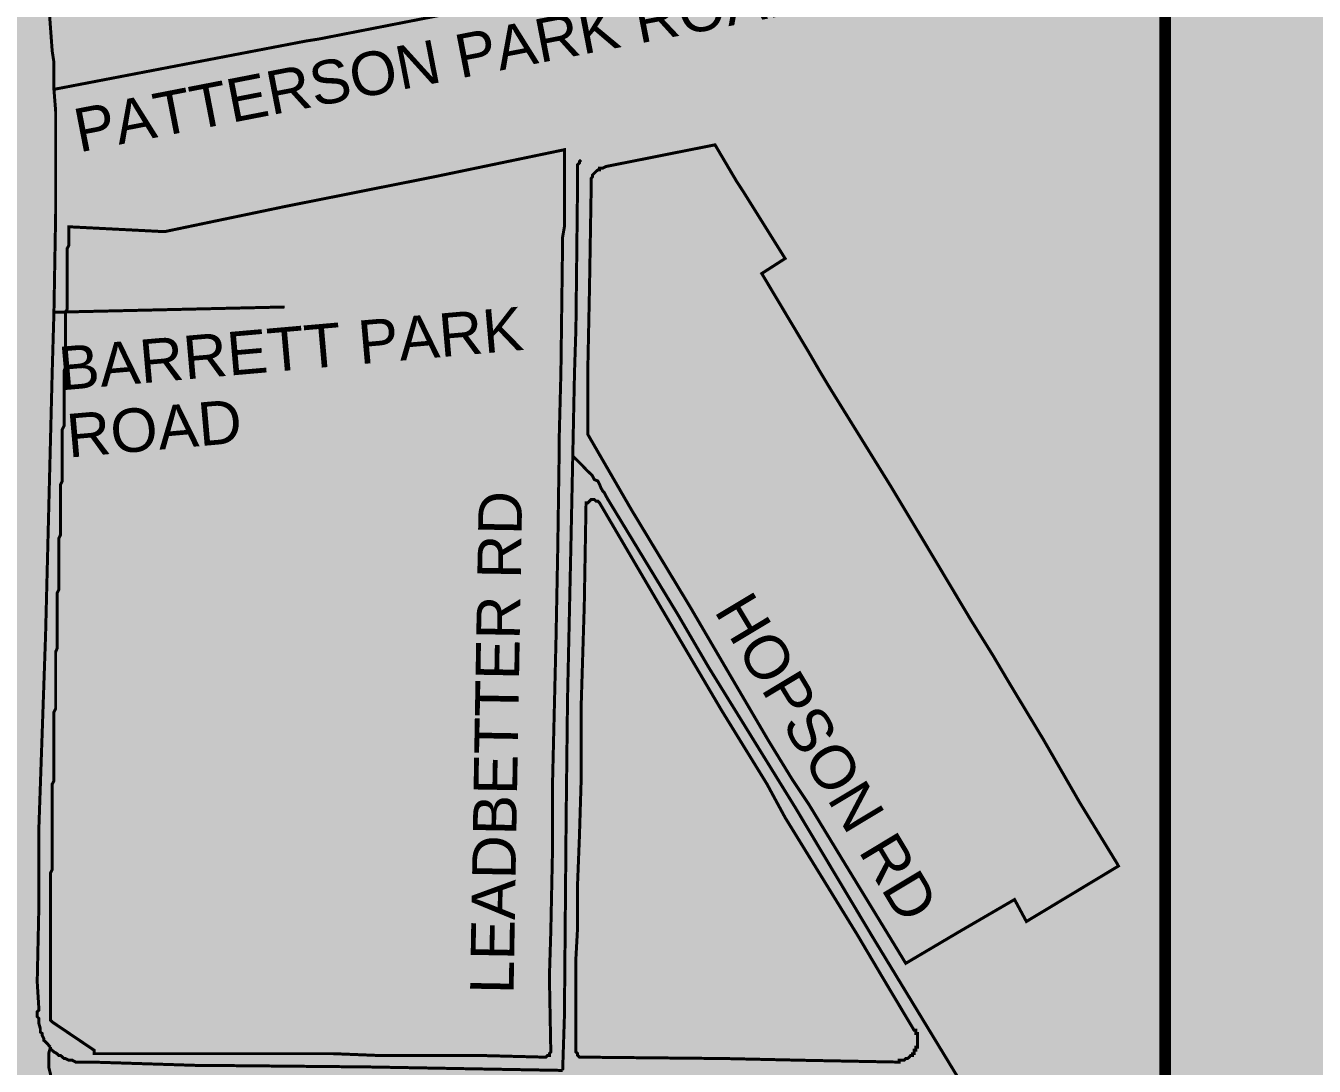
# Model space of a CAD drawing. Header units: millimetres. Extents: x 10 to 1080, y 12 to 847.
# Drawn here: x 512.3 to 577.5, y 510.9 to 563.6 of the extents above; entities that cross this region are included whole.
import ezdxf

# ---------------------------------------------------------------- set-up
doc = ezdxf.new("R2010")
doc.units = ezdxf.units.MM

msp = doc.modelspace()

# ---------------------------------------------------------------- hatches: boundary and pattern name
at = {"layer": 'H', "linetype": 'CONTINUOUS'}
for points in [[(802.375, 724.076), (804.333, 708.572), (819.82, 705.362), (834.637, 704.674), (846.243, 705.362), (859.861, 713.74), (871.467, 723.388), (876.635, 727.287), (891.452, 733.125), (894.662, 722.806), (899.231, 711.2), (902.458, 678.268), (906.939, 654.985), (912.777, 635.6), (903.041, 631.79), (870.797, 623.394), (843.703, 613.075), (834.037, 605.614), (852.17, 570.142), (848.607, 566.244), (849.207, 566.244), (834.637, 551.692), (840.475, 538.815), (802.711, 488.438), (802.217, 489.126), (800.435, 493.007), (798.83, 497.082), (795.355, 502.25), (792.215, 505.213), (789.005, 508.088), (786.289, 511.722), (784.437, 515.532), (783.078, 519.677), (782.391, 521.723), (780.874, 525.78), (778.334, 530.348), (775.794, 533.735), (773.007, 536.875), (769.955, 539.75), (766.727, 542.378), (763.27, 544.83), (759.707, 547.123), (755.985, 549.24), (754.115, 550.333), (752.263, 551.356), (750.305, 552.45), (748.365, 553.473), (746.407, 554.478), (744.467, 555.502), (742.615, 556.507), (740.657, 557.618), (739.652, 558.13), (732.525, 556.436), (732.79, 544.583), (726.264, 530.86), (723.142, 524.334), (722.207, 519.765), (722.877, 514.015), (725.593, 511.052), (734.219, 509.182), (736.177, 508.935), (733.302, 494.965), (732.278, 489.126), (728.98, 480.236), (737.605, 465.243), (747.518, 446.193), (733.548, 450.338), (730.409, 438.062), (720.76, 407.158), (717.885, 398.268), (714.745, 388.108), (713.475, 387.174), (712.047, 376.096), (715.945, 344.77), (716.615, 324.026), (716.439, 318.682), (723.388, 318.435), (731.608, 319.705), (737.358, 321.557), (743.373, 323.25), (749.635, 324.273), (754.962, 326.39), (761.488, 331.47), (750.641, 308.786), (742.95, 291.677), (741.257, 289.313), (754.715, 277.195), (760.801, 272.292), (760.73, 272.115), (769.444, 264.583), (777.487, 249.678), (794.597, 237.155), (804.333, 230.293), (811.777, 224.032), (798.054, 219.957), (781.473, 215.988), (770.043, 212.602), (757.502, 208.033), (746.072, 201.172), (734.06, 195.404), (725.082, 194.91), (725.258, 194.134), (725.593, 192.105), (725.752, 188.048), (725.17, 184.062), (724.905, 183.392), (714.587, 181.698), (699.17, 173.743), (696.295, 178.312), (682.078, 173.143), (680.879, 176.53), (652.868, 161.713), (660.647, 138.007), (660.4, 137.83), (656.749, 135.467), (653.203, 133.103), (649.552, 130.722), (645.918, 128.358), (642.285, 125.977), (638.634, 123.702), (635, 121.32), (631.349, 118.957), (627.803, 116.664), (624.152, 114.3), (620.942, 115.394), (619.584, 117.51), (618.402, 119.556), (617.22, 121.744), (616.038, 123.702), (614.68, 125.977), (613.569, 128.27), (612.299, 130.475), (610.958, 132.415), (609.424, 134.197), (608.154, 136.066), (606.795, 138.254), (605.367, 140.035), (603.673, 143.087), (601.892, 144.445), (599.863, 145.715), (598.17, 147.496), (596.724, 149.26), (595.118, 151.042), (593.513, 152.647), (591.22, 153.846), (589.439, 155.187), (587.675, 156.545), (586.052, 158.415), (585.717, 160.778), (585.047, 162.895), (584.112, 165.1), (582.172, 166.194), (580.549, 167.887), (579.543, 169.845), (578.785, 171.962), (577.762, 173.902), (576.668, 175.772), (575.398, 177.553), (573.775, 178.982), (571.659, 182.457), (568.784, 186.778), (566.932, 189.988), (565.82, 194.486), (564.462, 203.87), (563.704, 208.527), (563.88, 211.332), (563.704, 215.477), (563.457, 217.77), (563.28, 220.133), (563.368, 222.426), (563.28, 224.614), (562.857, 227.418), (561.675, 229.694), (560.828, 232.586), (561.428, 234.774), (561.852, 237.825), (561.922, 240.206), (561.587, 242.658), (561.763, 245.286), (562.01, 247.65), (561.852, 250.278), (561.164, 254.423), (561.922, 257.052), (562.522, 259.256), (562.275, 261.532), (561.499, 263.56), (560.405, 265.518), (559.805, 267.882), (559.223, 270.175), (557.953, 273.297), (556.26, 274.92), (554.814, 277.53), (554.39, 280), (553.72, 282.363), (552.962, 284.656), (551.85, 286.508), (550.668, 288.713), (549.222, 291.165), (547.194, 292.947), (545.412, 294.552), (543.56, 296.422), (543.719, 298.697), (542.537, 300.655), (540.42, 302.348), (538.057, 304.976), (535.34, 306.405), (532.553, 307.763), (530.26, 309.545), (528.232, 310.903), (526.874, 312.755), (526.45, 314.872), (524.51, 315.807), (522.305, 316.054), (518.248, 316.565), (515.779, 316.9), (513.592, 317.324), (511.387, 317.923), (508.935, 318.17), (507.153, 316.988), (506.465, 314.96), (505.037, 313.267), (503.255, 311.997), (501.897, 310.303), (500.292, 308.698), (498.422, 307.587), (496.658, 306.07), (495.212, 304.377), (494.453, 302.348), (493.942, 299.896), (493.607, 297.603), (493.942, 295.24), (494.453, 293.123), (495.212, 290.83), (495.723, 288.625), (494.03, 286.508), (493.342, 284.304), (491.649, 281.693), (489.462, 280.846), (485.14, 280.423), (481.577, 280.582), (479.637, 281.852), (478.102, 283.457), (476.673, 285.08), (475.068, 286.773), (472.863, 287.267), (470.658, 286.685), (468.965, 285.238), (467.184, 283.88), (465.067, 282.875), (463.462, 281.34), (464.732, 279.488), (466.602, 278.306), (468.63, 277.372), (469.724, 275.502), (468.877, 273.385), (467.095, 272.027), (463.973, 269.663), (462.104, 268.058), (460.075, 266.876), (457.958, 266.1), (455.665, 265.606), (452.702, 266.277), (450.674, 267.212), (448.469, 267.635), (444.835, 268.482), (442.718, 268.993), (440.514, 268.393), (436.792, 268.217), (434.763, 268.905), (432.805, 269.998), (431.465, 271.78), (432.647, 273.72), (433.405, 275.925), (433.317, 278.218), (432.805, 280.335), (432.894, 282.963), (431.959, 285.327), (428.925, 284.568), (426.72, 283.88), (424.603, 283.457), (421.375, 283.968), (419.188, 284.392), (417.072, 284.903), (415.025, 285.926), (412.838, 286.685), (410.792, 287.62), (409.698, 289.56), (409.875, 291.765), (410.298, 293.97), (410.298, 296.157), (409.61, 298.203), (408.252, 300.143), (406.4, 301.66), (404.53, 303.107), (402.837, 304.712), (400.897, 305.823), (399.715, 307.675), (400.297, 309.792), (399.962, 311.997), (397.845, 313.355), (395.905, 314.537), (394.547, 316.318), (393.1, 318.1), (391.672, 319.793), (390.225, 321.398), (388.108, 322.668), (386.592, 324.185), (385.057, 325.878), (383.452, 327.325), (381.582, 328.595), (379.465, 329.265), (378.125, 331.047), (378.037, 333.252), (377.349, 335.368), (375.92, 336.973), (374.05, 338.332), (372.11, 339.425), (370.152, 340.536), (368.035, 341.383), (365.919, 341.965), (363.555, 341.63), (361.615, 340.607), (359.745, 338.914), (357.875, 337.82), (355.935, 336.797), (353.818, 335.703), (351.878, 334.522), (350.255, 332.652), (348.915, 330.8), (347.98, 328.754), (347.133, 326.637), (345.599, 325.032), (343.323, 324.785), (340.184, 324.785), (337.732, 325.367), (335.615, 324.185), (334.522, 322.333), (334.433, 320.128), (334.098, 317.923), (332.899, 315.807), (331.805, 313.866), (330.958, 311.75), (330.712, 309.545), (330.288, 307.252), (329.935, 304.976), (329.688, 302.683), (329.018, 300.39), (328.083, 298.203), (327.325, 296.157), (327.06, 293.97), (328.665, 292.347), (329.935, 290.583), (328.665, 288.802), (326.39, 287.955), (323.25, 287.778), (321.045, 288.29), (319.864, 290.23), (318.682, 292.276), (316.812, 293.705), (314.025, 294.975), (311.732, 295.487), (309.615, 295.91), (307.763, 297.092), (306.405, 299.05), (305.47, 300.99), (304.712, 303.107), (303.689, 305.135), (301.995, 306.405), (300.302, 307.852), (298.962, 309.545), (297.268, 307.94), (296.422, 305.894), (293.282, 304.2), (291.5, 305.558), (289.648, 306.828), (287.69, 307.852), (287.267, 309.968), (287.69, 312.173), (285.75, 313.09), (283.457, 313.602), (281.34, 314.202), (279.224, 315.295), (278.642, 317.5), (277.954, 319.617), (276.013, 321.222), (274.144, 319.793), (272.874, 317.923), (269.998, 319.193), (268.217, 320.64), (266.435, 321.98), (263.984, 324.45), (262.202, 325.72), (260.862, 327.484), (261.108, 329.688), (261.867, 331.893), (262.714, 334.01), (262.467, 337.644), (261.532, 339.602), (260.597, 341.718), (258.992, 343.323), (255.94, 345.352), (253.065, 346.71), (251.195, 347.892), (249.167, 348.827), (248.92, 351.032), (250.19, 352.884), (251.707, 354.842), (254.088, 354.93), (255.782, 356.358), (257.969, 356.623), (260.174, 357.117), (261.444, 359.234), (261.779, 361.527), (261.62, 363.732), (260.438, 365.584), (258.992, 367.277), (256.117, 367.63), (255.429, 369.746), (254.088, 371.44), (252.307, 372.957), (250.525, 374.227), (248.497, 374.826), (247.138, 376.767), (248.162, 378.707), (247.385, 381), (245.78, 382.517), (245.622, 384.81), (244.687, 386.75), (243.575, 388.796), (242.235, 390.56), (241.035, 392.43), (239.518, 394.212), (239.43, 396.416), (240.453, 398.533), (240.612, 401.144), (240.788, 403.86), (239.43, 405.888), (238.584, 408.005), (236.467, 409.452), (235.038, 411.304), (233.08, 412.838), (233.168, 415.202), (234.103, 417.318), (235.462, 419.276), (236.978, 421.04), (238.072, 422.998), (237.825, 425.274), (237.49, 427.902), (236.22, 429.683), (234.527, 431.377), (232.657, 433.246), (230.628, 434.587), (229.182, 436.28), (227.489, 437.815), (226.219, 439.667), (224.79, 441.537), (223.943, 443.742), (222.92, 445.77), (220.98, 447.216), (218.775, 448.557), (216.57, 449.827), (214.365, 450.25), (212.249, 450.427), (209.797, 450.515), (206.163, 450.427), (203.87, 451.026), (201.595, 450.338), (199.972, 448.31), (201.665, 446.705), (199.549, 444.588), (196.938, 445.347), (194.822, 445.435), (192.105, 444.923), (189.054, 445.012), (187.202, 443.406), (184.908, 442.472), (182.88, 441.113), (181.01, 439.596), (179.317, 438.15), (177.288, 437.056), (175.084, 436.457), (173.055, 435.522), (170.762, 434.675), (168.575, 434.852), (166.793, 436.545), (165.947, 438.82), (165.259, 440.937), (163.142, 442.048), (160.955, 442.56), (158.574, 442.383), (156.369, 441.713), (154.005, 440.778), (151.377, 440.267), (148.59, 440.267), (146.385, 439.843), (145.45, 437.727), (145.115, 435.522), (142.663, 436.122), (142.152, 438.326), (140.458, 439.932), (138.43, 441.113), (136.472, 442.207), (134.285, 442.807), (131.745, 442.048), (128.605, 441.537), (126.153, 441.872), (123.525, 441.784), (121.497, 442.983), (120.05, 444.588), (117.775, 445.012), (116.082, 446.528), (116.152, 448.822), (114.124, 450.938), (112.607, 453.214), (111.425, 454.995), (110.155, 456.777), (108.797, 458.47), (107.527, 460.252), (106.257, 461.945), (104.898, 463.726), (103.54, 465.42), (102.182, 467.113), (100.842, 468.806), (99.572, 470.57), (98.213, 472.264), (95.585, 475.738), (93.133, 479.213), (90.682, 482.776), (88.477, 486.41), (86.448, 490.132), (84.578, 494.03), (83.062, 498.016), (81.527, 502.92), (80.433, 507.065), (79.498, 511.298), (78.74, 515.532), (78.228, 519.853), (77.805, 524.175), (77.558, 528.496), (77.47, 532.8), (77.558, 534.917), (77.558, 537.122), (77.717, 539.238), (77.893, 541.443), (78.052, 543.56), (78.317, 545.765), (78.564, 547.882), (79.252, 552.115), (80.098, 556.348), (81.192, 560.582), (82.374, 564.727), (84.402, 570.054), (86.448, 573.793), (87.63, 575.645), (117.687, 575.645), (138.007, 572.435), (144.445, 544.23), (141.905, 543.225), (154.764, 537.88), (160.443, 536.028), (171.185, 535.693), (189.318, 535.34), (206.834, 533.912), (226.06, 527.897), (227.842, 532.888), (253.912, 548.552), (259.239, 550.333), (265.677, 550.668), (269.575, 552.115), (277.019, 556.772), (283.122, 559.223), (290.989, 559.982), (306.317, 558.553), (306.652, 558.288), (307.005, 558.624), (310.885, 558.888), (317.659, 563.122), (325.543, 568.113), (333.745, 573.528), (338.825, 576.827), (341.365, 576.756), (344.928, 576.068), (348.492, 574.71), (351.949, 572.858), (355.759, 569.718), (358.228, 566.173), (359.234, 564.303), (360.257, 562.363), (362.462, 558.8), (365.425, 555.925), (369.993, 554.32), (376.255, 554.478), (378.46, 554.902), (380.577, 555.325), (382.782, 555.748), (384.898, 556.013), (387.773, 556.436), (392.007, 557.107), (396.064, 558.042), (400.138, 559.135), (404.107, 560.405), (408.005, 561.852), (411.903, 563.457), (415.713, 565.238), (419.435, 567.09), (423.069, 569.048), (424.18, 569.63), (421.128, 576.333), (406.224, 573.952), (411.057, 595.383), (409.452, 607.06), (401.408, 603.85), (401.832, 611.893), (404.618, 612.74), (404.195, 626.022), (394.882, 630.432), (373.539, 618.737), (369.482, 635.67), (377.19, 651.845), (407.405, 673.276), (407.829, 671.23), (482.177, 704.003), (500.715, 623.323), (501.227, 623.57), (505.372, 625.863), (509.182, 627.892), (512.992, 630.008), (516.802, 632.037), (520.612, 634.065), (522.552, 635.088), (524.422, 636.094), (526.362, 637.117), (528.232, 638.14), (530.172, 639.233), (532.042, 640.256), (534.335, 641.438), (544.495, 629.585), (550.422, 631.613), (546.523, 639.568), (541.532, 645.336), (541.602, 645.407), (545.412, 647.453), (549.222, 649.57), (553.032, 651.598), (556.772, 653.627), (560.582, 655.743), (564.392, 657.772), (568.202, 659.888), (572.012, 661.917), (575.733, 664.034), (579.543, 666.15), (583.353, 668.196), (587.163, 670.313), (590.885, 672.342), (596.724, 674.458), (601.133, 674.458), (603.338, 674.458), (605.455, 674.37), (607.642, 674.194), (609.847, 674.123), (611.964, 674.035), (614.168, 673.858), (616.373, 673.7), (618.49, 673.612), (620.695, 673.435), (622.882, 673.347), (624.999, 673.276), (629.32, 673.188), (633.642, 673.276), (637.875, 673.523), (642.108, 673.947), (646.254, 674.617), (650.399, 675.728), (653.627, 676.734), (657.684, 678.18), (661.67, 679.873), (665.568, 681.743), (669.378, 683.772), (673.1, 685.976), (676.734, 688.252), (680.297, 690.704), (683.683, 693.42), (687.07, 696.136), (690.192, 699.1), (693.332, 702.063), (696.207, 705.273), (699.082, 708.572), (701.71, 711.958), (705.785, 710.53), (709.842, 708.995), (713.74, 707.214), (717.638, 705.362), (721.448, 703.333), (723.988, 701.798), (729.403, 707.302), (742.35, 719.578), (751.999, 718.908), (767.503, 733.725), (785.618, 751.84), (797.207, 740.234), (802.375, 724.076), (802.375, 724.076)], [(540.932, 564.48), (539.485, 564.48), (539.062, 565.75), (538.639, 564.48), (537.298, 564.48), (538.392, 563.633), (537.968, 562.275), (539.062, 563.122), (540.262, 562.275), (539.838, 563.633), (540.932, 564.48), (540.932, 564.48)], [(516.555, 562.275), (515.108, 562.275), (514.685, 563.545), (514.262, 562.275), (512.904, 562.275), (514.015, 561.428), (513.592, 560.07), (514.685, 560.917), (515.867, 560.07), (515.444, 561.428), (516.555, 562.275), (516.555, 562.275)], [(528.232, 562.098), (526.785, 562.098), (526.362, 563.368), (525.939, 562.098), (524.598, 562.098), (525.692, 561.252), (525.268, 559.894), (526.362, 560.74), (527.562, 559.894), (527.138, 561.252), (528.232, 562.098), (528.232, 562.098)], [(567.602, 521.035), (562.945, 518.248), (562.345, 519.342), (559.558, 517.737), (556.842, 516.132), (553.632, 521.37), (551.938, 524.175), (551.092, 525.445), (549.91, 527.385), (547.617, 531.283), (545.924, 534.158), (542.96, 539.08), (540.755, 542.89), (540.755, 545.588), (540.755, 546.012), (540.844, 550.333), (540.932, 555.59), (540.932, 555.66), (540.932, 555.748), (540.932, 555.837), (541.02, 555.925), (541.02, 556.013), (541.108, 556.084), (541.179, 556.172), (541.267, 556.26), (541.355, 556.26), (541.355, 556.348), (541.443, 556.348), (541.532, 556.348), (541.69, 556.436), (547.194, 557.53), (548.305, 555.66), (548.64, 555.166), (550.757, 551.78), (549.575, 551.004), (551.938, 547.035), (552.538, 546.012), (553.032, 545.165), (556.084, 540.262), (557.865, 537.298), (560.158, 533.488), (561.252, 531.707), (562.098, 530.26), (563.792, 527.473), (565.662, 524.263), (567.514, 521.212), (567.602, 521.035), (567.602, 521.035)], [(539.574, 553.385), (539.485, 552.873), (539.415, 546.012), (539.327, 542.625), (539.327, 541.955), (539.238, 537.122), (539.15, 532.553), (538.992, 525.268), (538.992, 521.97), (538.903, 517.737), (538.815, 515.444), (538.903, 511.634), (538.815, 511.563), (538.815, 511.475), (538.727, 511.475), (538.639, 511.387), (538.568, 511.387), (535.182, 511.475), (534.582, 511.475), (532.289, 511.475), (530.102, 511.475), (527.897, 511.563), (515.779, 511.563), (515.779, 511.722), (513.662, 513.168), (513.592, 513.256), (513.592, 513.415), (513.592, 513.592), (513.592, 513.75), (513.592, 513.927), (513.592, 514.103), (513.592, 514.262), (513.592, 514.438), (513.592, 514.597), (513.592, 514.773), (513.592, 514.95), (513.592, 515.108), (513.592, 515.285), (513.592, 515.444), (513.592, 515.62), (513.592, 515.796), (513.592, 515.955), (513.592, 516.132), (513.592, 516.378), (513.592, 516.555), (513.592, 516.714), (513.592, 516.89), (513.592, 517.066), (513.592, 517.225), (513.592, 517.402), (513.592, 517.56), (513.592, 517.737), (513.592, 517.913), (513.592, 518.072), (513.592, 518.248), (513.592, 518.407), (513.592, 518.583), (513.592, 518.76), (513.592, 518.918), (513.592, 519.095), (513.592, 519.254), (513.592, 519.43), (513.592, 519.606), (513.592, 519.765), (513.592, 519.942), (513.592, 520.1), (513.592, 520.365), (513.592, 520.524), (513.592, 520.7), (513.662, 520.876), (513.662, 521.035), (513.662, 521.212), (513.662, 521.37), (513.662, 521.547), (513.662, 521.723), (513.662, 521.882), (513.662, 522.058), (513.662, 522.217), (513.662, 522.393), (513.662, 522.57), (513.662, 522.728), (513.662, 522.905), (513.662, 523.064), (513.662, 523.24), (513.662, 523.416), (513.662, 523.575), (513.662, 523.752), (513.662, 523.91), (513.662, 524.087), (513.662, 524.263), (513.662, 524.51), (513.662, 524.686), (513.662, 524.845), (513.662, 525.022), (513.662, 525.18), (513.75, 525.357), (513.75, 525.533), (513.75, 525.692), (513.75, 525.868), (513.75, 526.027), (513.75, 526.203), (513.75, 526.38), (513.75, 526.538), (513.75, 526.715), (513.75, 526.874), (513.75, 527.05), (513.75, 527.226), (513.75, 527.385), (513.75, 527.562), (513.75, 527.72), (513.75, 527.897), (513.75, 528.073), (513.75, 528.232), (513.75, 528.496), (513.75, 528.655), (513.75, 528.832), (513.838, 528.99), (513.838, 529.167), (513.838, 529.343), (513.838, 529.502), (513.838, 529.678), (513.838, 529.837), (513.838, 530.013), (513.838, 530.19), (513.838, 530.348), (513.838, 530.525), (513.838, 530.684), (513.838, 530.86), (513.838, 531.036), (513.838, 531.195), (513.838, 531.372), (513.838, 531.53), (513.838, 531.707), (513.838, 531.883), (513.927, 532.042), (513.927, 532.218), (513.927, 532.377), (513.927, 532.642), (513.927, 532.8), (513.927, 532.977), (513.927, 533.065), (513.927, 533.153), (513.927, 533.312), (513.927, 533.488), (513.927, 533.647), (513.927, 533.823), (513.927, 534), (513.927, 534.158), (513.927, 534.335), (513.927, 534.494), (513.927, 534.67), (513.927, 534.846), (514.015, 535.005), (514.015, 535.182), (514.015, 535.34), (514.015, 535.517), (514.015, 535.693), (514.015, 535.852), (514.015, 536.028), (514.015, 536.187), (514.015, 536.363), (514.015, 536.54), (514.015, 536.787), (514.015, 536.963), (514.015, 537.122), (514.015, 537.298), (514.015, 537.457), (514.015, 537.633), (514.085, 537.81), (514.085, 537.968), (514.085, 538.145), (514.085, 538.304), (514.085, 538.48), (514.085, 538.656), (514.085, 538.815), (514.085, 538.992), (514.085, 539.15), (514.085, 539.327), (514.085, 539.503), (514.085, 539.662), (514.085, 540.173), (514.085, 540.35), (514.174, 540.508), (514.174, 540.685), (514.174, 540.932), (514.174, 541.108), (514.174, 541.267), (514.174, 541.443), (514.174, 541.62), (514.174, 541.778), (514.174, 541.955), (514.174, 542.114), (514.174, 542.29), (514.174, 542.466), (514.174, 542.625), (514.174, 542.713), (514.174, 542.802), (514.174, 542.96), (514.174, 543.137), (514.262, 543.313), (514.262, 543.472), (514.262, 543.56), (514.262, 543.648), (514.262, 543.807), (514.262, 543.983), (514.262, 544.16), (514.262, 544.318), (514.262, 544.495), (514.262, 544.583), (514.262, 544.654), (514.262, 544.83), (514.262, 545.077), (514.262, 545.253), (514.262, 545.43), (514.262, 545.588), (514.262, 545.765), (514.262, 545.924), (514.262, 546.012), (514.262, 546.1), (514.35, 546.276), (514.35, 546.435), (514.35, 546.612), (514.35, 546.77), (514.35, 546.947), (514.35, 547.123), (514.35, 547.282), (514.35, 547.458), (514.35, 547.617), (514.35, 547.793), (514.35, 547.97), (514.35, 548.128), (514.35, 548.305), (514.35, 548.464), (514.35, 548.64), (514.35, 548.816), (514.35, 548.975), (514.438, 549.24), (514.438, 549.398), (514.438, 549.575), (514.438, 549.734), (514.438, 549.91), (514.438, 550.086), (514.438, 550.245), (514.438, 550.422), (514.438, 550.58), (514.438, 550.757), (514.438, 550.933), (514.438, 551.092), (514.438, 551.268), (514.438, 551.427), (514.438, 551.603), (514.438, 551.78), (514.438, 551.938), (514.438, 552.115), (514.438, 552.274), (514.509, 552.45), (514.509, 552.626), (514.509, 552.785), (514.509, 552.962), (514.509, 553.12), (514.509, 553.385), (519.342, 553.12), (525.445, 554.39), (533.065, 555.925), (539.574, 557.283), (539.574, 553.385), (539.574, 553.385)], [(542.872, 554.39), (541.443, 554.39), (541.02, 555.66), (540.597, 554.39), (539.238, 554.39), (540.332, 553.544), (539.909, 552.203), (541.02, 553.05), (542.202, 552.203), (541.778, 553.544), (542.872, 554.39), (542.872, 554.39)], [(516.802, 553.967), (515.355, 553.967), (514.932, 555.237), (514.509, 553.967), (513.168, 553.967), (514.262, 553.12), (513.838, 551.78), (514.932, 552.626), (516.132, 551.78), (515.708, 553.12), (516.802, 553.967), (516.802, 553.967)], [(526.627, 548.975), (525.18, 548.975), (524.757, 550.245), (524.334, 548.975), (522.975, 548.975), (524.087, 548.128), (523.663, 546.77), (524.757, 547.617), (525.939, 546.77), (525.515, 548.128), (526.627, 548.975), (526.627, 548.975)], [(516.625, 548.552), (515.197, 548.552), (514.773, 549.822), (514.35, 548.552), (512.992, 548.552), (514.085, 547.705), (513.662, 546.347), (514.773, 547.194), (515.955, 546.347), (515.532, 547.705), (516.625, 548.552), (516.625, 548.552)], [(542.802, 539.503), (541.355, 539.503), (540.932, 540.773), (540.508, 539.503), (539.15, 539.503), (540.262, 538.656), (539.838, 537.298), (540.932, 538.145), (542.114, 537.298), (541.69, 538.656), (542.802, 539.503), (542.802, 539.503)], [(556.419, 511.14), (556.348, 511.14), (551.692, 511.21), (547.705, 511.298), (540.508, 511.387), (540.42, 511.387), (540.332, 511.387), (540.262, 511.475), (540.262, 511.563), (540.173, 511.634), (540.173, 516.378), (540.262, 517.984), (540.262, 520.277), (540.332, 522.482), (540.42, 525.357), (540.42, 529.078), (540.597, 534.247), (540.685, 539.327), (540.685, 539.415), (540.755, 539.415), (540.844, 539.503), (540.932, 539.574), (541.02, 539.574), (541.108, 539.574), (541.179, 539.503), (541.267, 539.503), (541.355, 539.415), (544.407, 534.247), (547.529, 528.92), (549.822, 525.18), (550.757, 523.487), (554.39, 517.56), (555.748, 515.285), (557.265, 512.745), (557.354, 512.745), (557.354, 512.657), (557.354, 512.568), (557.442, 512.568), (557.442, 512.48), (557.442, 512.41), (557.442, 512.322), (557.442, 512.233), (557.442, 512.145), (557.442, 512.057), (557.442, 511.986), (557.442, 511.898), (557.354, 511.898), (557.354, 511.81), (557.354, 511.722), (557.265, 511.722), (557.265, 511.634), (557.265, 511.563), (557.195, 511.563), (557.195, 511.475), (557.107, 511.475), (557.018, 511.387), (556.93, 511.298), (556.842, 511.298), (556.772, 511.21), (556.683, 511.21), (556.595, 511.21), (556.507, 511.21), (556.507, 511.14), (556.419, 511.14), (556.419, 511.14)], [(553.208, 525.533), (551.762, 525.533), (551.339, 526.803), (550.915, 525.533), (549.575, 525.533), (550.668, 524.686), (550.245, 523.328), (551.339, 524.175), (552.538, 523.328), (552.115, 524.686), (553.208, 525.533), (553.208, 525.533)], [(554.302, 523.663), (552.873, 523.663), (552.45, 524.933), (552.027, 523.663), (550.668, 523.663), (551.762, 522.817), (551.339, 521.458), (552.45, 522.305), (553.632, 521.458), (553.208, 522.817), (554.302, 523.663), (554.302, 523.663)], [(542.537, 522.905), (541.108, 522.905), (540.685, 524.175), (540.262, 522.905), (538.903, 522.905), (539.997, 522.058), (539.574, 520.7), (540.685, 521.547), (541.867, 520.7), (541.443, 522.058), (542.537, 522.905), (542.537, 522.905)], [(531.954, 512.904), (530.525, 512.904), (530.102, 514.174), (529.678, 512.904), (528.32, 512.904), (529.414, 512.057), (528.99, 510.716), (530.102, 511.563), (531.283, 510.716), (530.86, 512.057), (531.954, 512.904), (531.954, 512.904)], [(517.825, 511.986), (516.378, 511.986), (515.955, 513.256), (515.532, 511.986), (514.174, 511.986), (515.285, 511.14), (514.862, 509.782), (515.955, 510.628), (517.137, 509.782), (516.714, 511.14), (517.825, 511.986), (517.825, 511.986)]]:
    msp.add_hatch(color=256, dxfattribs=at).paths.add_polyline_path(points)

# ---------------------------------------------------------------- linework, layer by layer
at = {"layer": 'P'}
for points, const_width in [([(569.965, 654.138), (569.965, 546.029), (569.965, 437.903), (461.927, 437.903), (353.818, 437.903), (353.818, 492.002), (353.818, 546.029), (353.818, 654.138), (461.927, 654.138), (569.965, 654.138)], 0.602), ([(786.201, 654.138), (786.201, 546.029), (786.201, 437.903), (678.092, 437.903), (569.965, 437.903), (569.965, 546.029), (569.965, 654.138), (678.092, 654.138), (786.201, 654.138)], 0.602), ([(513.75, 560.335), (526.538, 562.786), (527.121, 562.875), (538.392, 565.079), (538.462, 565.079), (538.551, 565.15), (538.639, 565.15), (538.815, 565.238), (538.974, 565.415), (539.062, 565.503), (539.15, 565.573), (539.15, 565.662), (539.238, 565.75), (539.309, 565.926), (539.309, 565.997), (539.309, 566.085), (539.309, 566.261), (539.309, 566.42), (539.309, 566.508), (539.309, 566.596), (539.238, 566.773), (537.192, 577.268), (536.434, 580.99), (536.099, 582.93)], 0.151), ([(512.904, 572.611), (513.662, 562.275), (513.75, 561.693), (513.75, 561.093), (513.75, 560.335)], 0.151), ([(513.75, 560.335), (513.838, 559.223), (513.838, 558.641), (513.838, 558.042), (513.838, 557.459), (513.838, 556.772), (513.838, 554.073), (513.75, 549.063)], 0.151), ([(539.574, 553.385), (539.485, 552.873), (539.397, 546.029), (539.309, 542.643), (539.309, 541.955), (539.238, 537.139), (539.15, 532.553), (538.974, 525.286), (538.974, 521.97), (538.886, 517.737), (538.815, 515.461), (538.886, 511.651), (538.815, 511.563), (538.815, 511.475), (538.727, 511.475), (538.639, 511.387), (538.551, 511.387), (535.164, 511.475), (534.582, 511.475), (532.289, 511.475), (530.084, 511.475), (527.879, 511.563), (515.779, 511.563), (515.779, 511.739), (513.662, 513.168), (513.574, 513.256), (513.574, 513.433), (513.574, 513.592), (513.574, 513.768), (513.574, 513.927), (513.574, 514.103), (513.574, 514.279), (513.574, 514.438), (513.574, 514.615), (513.574, 514.773), (513.574, 514.95), (513.574, 515.126), (513.574, 515.285), (513.574, 515.461), (513.574, 515.62), (513.574, 515.796), (513.574, 515.973), (513.574, 516.132), (513.574, 516.396), (513.574, 516.555), (513.574, 516.731), (513.574, 516.89), (513.574, 517.066), (513.574, 517.243), (513.574, 517.402), (513.574, 517.578), (513.574, 517.737), (513.574, 517.913), (513.574, 518.089), (513.574, 518.248), (513.574, 518.425), (513.574, 518.583), (513.574, 518.76), (513.574, 518.936), (513.574, 519.095), (513.574, 519.271), (513.574, 519.43), (513.574, 519.606), (513.574, 519.783), (513.574, 519.942), (513.574, 520.118), (513.574, 520.365), (513.574, 520.541), (513.574, 520.7), (513.662, 520.876), (513.662, 521.053), (513.662, 521.212), (513.662, 521.388), (513.662, 521.547), (513.662, 521.723), (513.662, 521.899), (513.662, 522.058), (513.662, 522.235), (513.662, 522.393), (513.662, 522.57), (513.662, 522.746), (513.662, 522.905), (513.662, 523.081), (513.662, 523.24), (513.662, 523.416), (513.662, 523.593), (513.662, 523.752), (513.662, 523.928), (513.662, 524.087), (513.662, 524.263), (513.662, 524.51), (513.662, 524.686), (513.662, 524.863), (513.662, 525.022), (513.662, 525.198), (513.75, 525.357), (513.75, 525.533), (513.75, 525.709), (513.75, 525.868), (513.75, 526.045), (513.75, 526.203), (513.75, 526.38), (513.75, 526.556), (513.75, 526.715), (513.75, 526.891), (513.75, 527.05), (513.75, 527.226), (513.75, 527.403), (513.75, 527.562), (513.75, 527.738), (513.75, 527.897), (513.75, 528.073), (513.75, 528.249), (513.75, 528.496), (513.75, 528.673), (513.75, 528.832), (513.838, 529.008), (513.838, 529.167), (513.838, 529.343), (513.838, 529.519), (513.838, 529.678), (513.838, 529.855), (513.838, 530.013), (513.838, 530.19), (513.838, 530.366), (513.838, 530.525), (513.838, 530.701), (513.838, 530.86), (513.838, 531.036), (513.838, 531.213), (513.838, 531.372), (513.838, 531.548), (513.838, 531.707), (513.838, 531.883), (513.909, 532.059), (513.909, 532.218), (513.909, 532.395), (513.909, 532.642), (513.909, 532.818), (513.909, 532.977), (513.909, 533.065), (513.909, 533.153), (513.909, 533.329), (513.909, 533.488), (513.909, 533.665), (513.909, 533.823), (513.909, 534), (513.909, 534.176), (513.909, 534.335), (513.909, 534.511), (513.909, 534.67), (513.909, 534.846), (513.997, 535.023), (513.997, 535.182), (513.997, 535.358), (513.997, 535.517), (513.997, 535.693), (513.997, 535.869), (513.997, 536.028), (513.997, 536.205), (513.997, 536.363), (513.997, 536.54), (513.997, 536.787), (513.997, 536.963), (513.997, 537.139), (513.997, 537.298), (513.997, 537.475), (513.997, 537.633), (514.085, 537.81), (514.085, 537.986), (514.085, 538.145), (514.085, 538.321), (514.085, 538.48), (514.085, 538.656), (514.085, 538.833), (514.085, 538.992), (514.085, 539.168), (514.085, 539.327), (514.085, 539.503), (514.085, 539.679), (514.085, 540.173), (514.085, 540.35), (514.174, 540.526), (514.174, 540.685), (514.174, 540.949), (514.174, 541.108), (514.174, 541.285), (514.174, 541.443), (514.174, 541.62), (514.174, 541.796), (514.174, 541.955), (514.174, 542.131), (514.174, 542.29), (514.174, 542.466), (514.174, 542.643), (514.174, 542.713), (514.174, 542.802), (514.174, 542.978), (514.174, 543.137), (514.262, 543.313), (514.262, 543.489), (514.262, 543.56), (514.262, 543.648), (514.262, 543.825), (514.262, 543.983), (514.262, 544.16), (514.262, 544.336), (514.262, 544.495), (514.262, 544.583), (514.262, 544.671), (514.262, 544.83), (514.262, 545.095), (514.262, 545.253), (514.262, 545.43), (514.262, 545.606), (514.262, 545.765), (514.262, 545.941), (514.262, 546.029), (514.262, 546.1), (514.332, 546.276), (514.332, 546.453), (514.332, 546.612), (514.332, 546.788), (514.332, 546.947), (514.332, 547.123), (514.332, 547.299), (514.332, 547.458), (514.332, 547.635), (514.332, 547.793), (514.332, 547.97), (514.332, 548.146), (514.332, 548.305), (514.332, 548.481), (514.332, 548.64), (514.332, 548.816), (514.332, 548.993), (514.421, 549.24), (514.421, 549.416), (514.421, 549.575), (514.421, 549.751), (514.421, 549.91), (514.421, 550.086), (514.421, 550.263), (514.421, 550.422), (514.421, 550.598), (514.421, 550.757), (514.421, 550.933), (514.421, 551.109), (514.421, 551.268), (514.421, 551.445), (514.421, 551.603), (514.421, 551.78), (514.421, 551.956), (514.421, 552.115), (514.421, 552.291), (514.509, 552.45), (514.509, 552.626), (514.509, 552.803), (514.509, 552.962), (514.509, 553.138), (514.509, 553.385), (519.342, 553.138), (525.427, 554.408), (533.047, 555.925), (539.574, 557.283), (539.574, 553.385)], 0.151), ([(567.602, 521.053), (562.945, 518.248), (562.345, 519.359), (559.558, 517.737), (556.842, 516.132), (553.632, 521.388), (551.938, 524.175), (551.092, 525.445), (549.892, 527.403), (547.617, 531.283), (545.924, 534.176), (542.96, 539.08), (540.755, 542.89), (540.755, 545.606), (540.755, 546.029), (540.844, 550.333), (540.932, 555.59), (540.932, 555.678), (540.932, 555.766), (540.932, 555.837), (541.002, 555.925), (541.002, 556.013), (541.091, 556.101), (541.179, 556.189), (541.267, 556.26), (541.355, 556.26), (541.355, 556.348), (541.426, 556.348), (541.514, 556.348), (541.69, 556.436), (547.194, 557.53), (548.287, 555.678), (548.622, 555.166), (550.739, 551.78), (549.557, 551.021), (551.938, 547.035), (552.521, 546.029), (553.032, 545.183), (556.084, 540.262), (557.865, 537.298), (560.141, 533.488), (561.252, 531.707), (562.098, 530.278), (563.792, 527.473), (565.644, 524.263), (567.514, 521.212), (567.602, 521.053)], 0.151), ([(540.42, 556.772), (540.332, 556.683), (540.332, 556.613), (540.244, 556.525), (540.244, 556.348), (540.244, 556.26), (540.244, 556.189), (540.244, 556.101), (540.244, 556.013), (540.156, 548.217), (540.085, 546.029), (539.997, 541.796)], 0.151), ([(513.75, 549.063), (513.662, 546.029), (513.327, 532.73), (512.992, 523.081), (512.992, 519.183), (512.904, 515.197), (512.992, 513.768), (512.904, 513.68), (512.904, 513.503), (512.904, 513.433), (512.992, 513.345), (512.992, 513.168), (512.992, 513.08), (513.062, 512.833), (513.062, 512.657), (513.151, 512.586), (513.151, 512.498), (513.239, 512.322), (513.239, 512.233), (513.327, 512.163), (513.415, 512.075), (513.486, 511.986), (513.574, 511.898)], 0.151), ([(513.75, 549.063), (525.427, 549.328)], 0.151), ([(539.997, 541.796), (539.909, 537.563), (539.732, 529.519), (539.662, 523.505), (539.574, 513.433), (539.485, 510.716)], 0.151), ([(539.997, 541.796), (540.508, 541.285), (540.667, 541.108), (540.755, 541.02), (540.932, 540.861), (541.002, 540.773), (541.091, 540.597), (541.267, 540.526), (541.355, 540.35), (541.426, 540.173), (541.514, 540.015), (541.602, 539.926), (541.69, 539.75), (541.778, 539.591), (545.324, 533.753), (546.858, 531.125), (551.251, 524.016), (555.149, 517.49), (559.47, 510.381)], 0.151), ([(556.419, 511.14), (556.331, 511.14), (551.674, 511.228), (547.705, 511.316), (540.508, 511.387), (540.42, 511.387), (540.332, 511.387), (540.244, 511.475), (540.244, 511.563), (540.156, 511.651), (540.156, 516.396), (540.244, 518.001), (540.244, 520.277), (540.332, 522.482), (540.42, 525.357), (540.42, 529.096), (540.579, 534.247), (540.667, 539.327), (540.667, 539.415), (540.755, 539.415), (540.844, 539.503), (540.932, 539.591), (541.002, 539.591), (541.091, 539.591), (541.179, 539.503), (541.267, 539.503), (541.355, 539.415), (544.389, 534.247), (547.529, 528.92), (549.822, 525.198), (550.739, 523.505), (554.39, 517.578), (555.748, 515.285), (557.265, 512.745), (557.354, 512.745), (557.354, 512.657), (557.354, 512.586), (557.442, 512.586), (557.442, 512.498), (557.442, 512.41), (557.442, 512.322), (557.442, 512.233), (557.442, 512.163), (557.442, 512.075), (557.442, 511.986), (557.442, 511.898), (557.354, 511.898), (557.354, 511.81), (557.354, 511.739), (557.265, 511.739), (557.265, 511.651), (557.265, 511.563), (557.177, 511.563), (557.177, 511.475), (557.089, 511.475), (557.018, 511.387), (556.93, 511.316), (556.842, 511.316), (556.754, 511.228), (556.666, 511.228), (556.595, 511.228), (556.507, 511.228), (556.507, 511.14), (556.419, 511.14)], 0.151), ([(513.574, 511.898), (513.486, 511.563), (513.486, 511.228), (513.486, 511.14), (513.486, 510.893), (513.574, 510.54), (513.574, 510.205), (513.574, 509.87), (513.75, 502.673), (513.838, 497.346), (513.909, 493.959)], 0.151), ([(513.574, 511.898), (513.574, 511.81), (513.75, 511.651), (513.909, 511.563), (513.997, 511.475), (514.085, 511.475), (514.262, 511.316), (514.332, 511.316), (514.509, 511.228), (514.685, 511.228), (514.844, 511.14), (515.02, 511.14), (515.179, 511.14), (515.267, 511.14), (515.355, 511.14), (515.602, 511.14), (521.194, 510.963), (522.217, 510.963), (529.572, 510.893), (534.494, 510.805), (539.485, 510.716)], 0.151)]:
    msp.add_lwpolyline(points, dxfattribs=dict(at, const_width=const_width))

# ---------------------------------------------------------------- texts
at = {"layer": 'T', "char_height": 2.2, "attachment_point": 1}
for s, insert, rotation in [('{\\fArial|b0|i0|c0|p18;PATTERSON PARK ROAD}', (514.6, 559.3), 11), ('{\\fArial|b0|i0|c0|p18;BARRETT PARK}', (513.9, 547.3), 5), ('{\\fArial|b0|i0|c0|p18;ROAD}', (514.3, 543.9), 5), ('{\\fArial|b0|i0|c0|p18;LEADBETTER RD}', (534.8, 514.6), 89), ('{\\fArial|b0|i0|c0|p18;HOPSON RD}', (549, 535.1), 301)]:
    msp.add_mtext(s, dxfattribs=dict(at, insert=insert, rotation=rotation))

doc.saveas('drawing.dxf')
